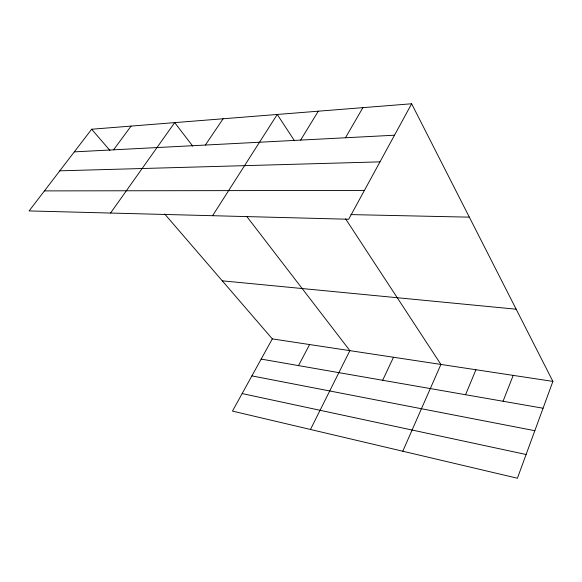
<?xml version="1.0" encoding="UTF-8"?>
<svg xmlns="http://www.w3.org/2000/svg" width="582" height="582" viewBox="0 0 582 582"><rect width="100%" height="100%" fill="white"/><g stroke="black" fill="none" stroke-linecap="round" stroke-linejoin="round"><path stroke-width="0.87" d="M411.641 103.771L348.705 219.247L29.1 210.924L91.65 129.226L411.641 103.771L552.9 381.399L517.405 478.229L232.465 411.096L272.318 338.899L164.662 213.965M503.052 401.253L513.2 375.383M465.542 394.72L475.945 369.737M402.78 451.225L440.916 364.434L345.613 218.876M382.665 380.272L393.497 357.253M310.475 429.48L349.877 350.64L246.848 216.548M298.515 365.605L309.602 344.544M345.461 137.767L362.906 107.641M300.639 140.095L318.274 111.198M212.59 215.704L277.25 114.458L294.514 140.822M205.351 145.049L223.117 118.764M110.558 213.048L174.687 122.62L192.758 146.147M113.555 149.829L131.095 126.09M74.314 151.866L394.501 135.213M59.801 170.824L379.973 161.869M44.436 190.896L364.412 190.416M350.873 214.598L469.332 217.151M222.273 280.822L516.169 309.202M272.318 338.899L552.9 381.399M261.165 359.094L543.064 408.229M251.897 375.892L534.829 430.702M242.134 393.57L526.106 454.491M91.65 129.226L109.954 150.469"/></g></svg>
